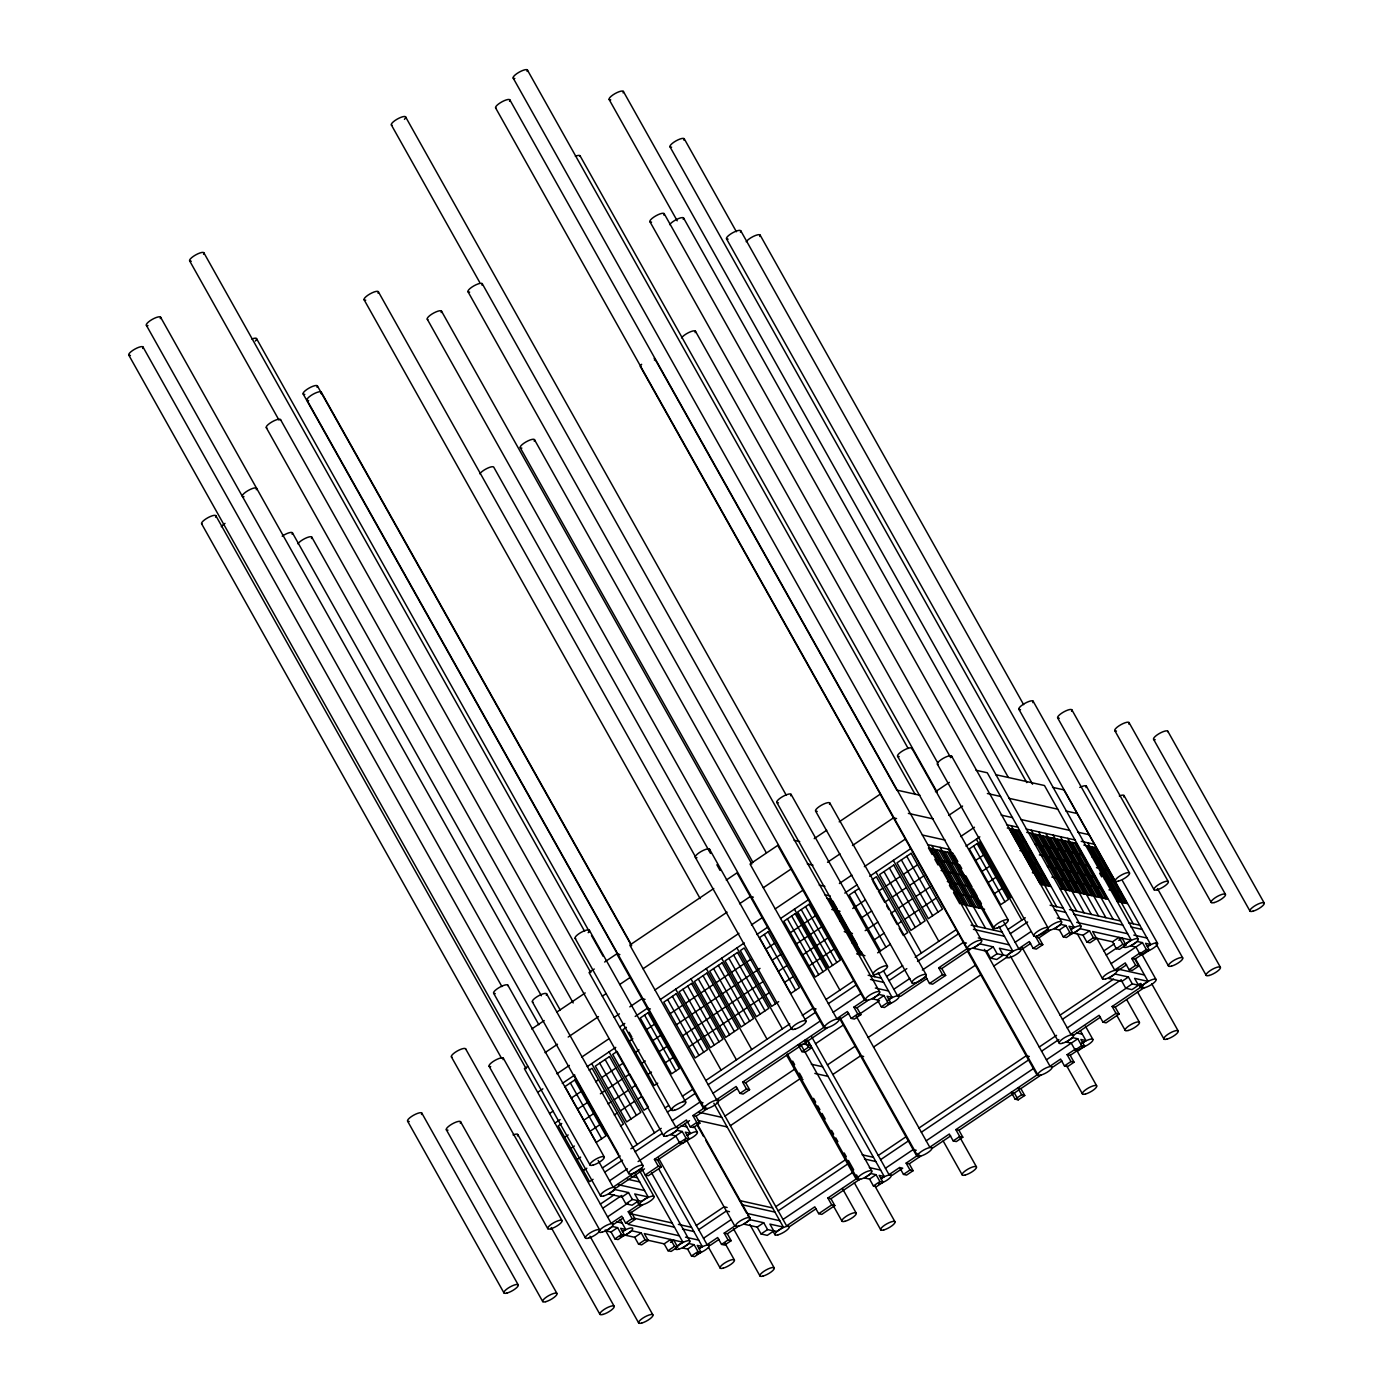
<?xml version="1.0" encoding="UTF-8"?>
<svg xmlns="http://www.w3.org/2000/svg" width="1393" height="1393" viewBox="0 0 1393 1393"><rect width="100%" height="100%" fill="white"/><g stroke="black" fill="none" stroke-linecap="round" stroke-linejoin="round"><path stroke-width="1.5" d="M594.254 969.023L589.065 972.523L675.814 1127.111L678.913 1127.808L689.518 1120.668M604.649 962.023L616.768 953.857L619.868 954.553M713.773 888.508L629.81 945.081L716.559 1099.669L719.659 1100.366L737.437 1088.386M726.275 880.08L737.001 872.854L823.751 1027.442L826.85 1028.138L745.743 1082.796L742.643 1082.1L746.491 1088.96L749.591 1089.657L745.743 1082.796M531.743 1028.974L544.21 1020.581M556.695 1012.171L585.217 992.948M814.226 838.638L826.711 830.245M839.195 821.835L880.184 794.202L966.934 948.807L970.033 949.486L941.807 968.518L938.708 967.822L942.556 974.7L945.655 975.396L941.807 968.518M602.333 996.187L605.798 993.853M619.659 984.52L630.054 977.52M643.078 968.727L727.059 912.154M739.561 903.744L750.27 896.517L753.369 897.196M763.312 887.724L791.015 869.058M545.011 1052.638L557.496 1044.228M568.187 1037.036L598.485 1016.611M827.512 862.302L839.979 853.909M852.464 845.499L893.47 817.865L896.57 818.562M527.86 1066.341L524.395 1068.675L611.144 1223.263L614.261 1223.959L623.089 1218.022M935.452 791.729L949.295 782.396M614.226 1017.36L619.415 1013.86M629.81 1006.86L641.929 998.694L645.029 999.39M654.971 989.918L738.934 933.345M751.436 924.917L762.163 917.691M775.204 908.898L802.908 890.231M619.606 1026.954L624.795 1023.455M635.191 1016.455L647.31 1008.288L650.409 1008.985M660.352 999.512L744.315 942.939M756.817 934.511L767.543 927.285M780.585 918.492L808.288 899.826M556.904 1073.811L569.371 1065.419M581.856 1057.008L608.602 1038.986M839.387 883.493L851.872 875.083M864.356 866.672L905.346 839.039M626.397 1027.338L622.915 1029.688L654.222 1085.513L657.722 1083.162M537.681 1092.338L542.87 1088.838M948.72 815.393L962.58 806.059M562.284 1083.406L574.769 1075.013M587.237 1066.603L615.758 1047.379M844.785 893.07L857.252 884.677M869.737 876.267L910.726 848.633M629.34 1041.163L632.84 1038.812M646.683 1029.479L654.484 1024.221M670.225 1013.616L682.709 1005.206M685.53 1003.308L698.015 994.881M700.853 992.983L713.338 984.572M716.159 982.674L728.643 974.247M731.464 972.349L743.966 963.939M746.787 962.023L750.653 959.429M765.958 949.121L774.578 943.305M790.319 932.701L801.619 925.091M804.161 923.367L815.462 915.758M589.187 1070.242L592.112 1068.274L623.437 1124.081L620.512 1126.049M859.011 888.455L849.225 895.055L880.533 950.862M872.001 879.697L876.389 876.737L907.714 932.561L903.326 935.504L899.181 928.121M635.556 1052.255L639.056 1049.887M652.917 1040.554L660.717 1035.295M676.441 1024.708L688.926 1016.298M691.746 1014.383L704.249 1005.972M707.069 1004.074L719.554 995.664M722.375 993.749L734.86 985.339M737.698 983.441L750.183 975.03M753.004 973.115L760.038 968.379M772.175 960.195L780.811 954.397M796.535 943.792L807.836 936.183M810.395 934.459L821.678 926.85M571.374 1098.05L581.16 1091.45M595.629 1081.717L598.537 1079.749M601.759 1077.573L615.932 1068.031M619.136 1065.871L623.507 1062.911M852.725 908.48L865.436 899.913M882.831 888.212L878.443 891.154L884.659 902.246L889.047 899.286M886.035 886.052L900.209 876.493M903.413 874.334L917.587 864.792M549.556 1113.512L553.021 1111.179M960.613 836.566L974.456 827.233M641.79 1063.329L645.272 1060.978M659.133 1051.645L666.934 1046.387M682.657 1035.783L695.159 1027.372M697.98 1025.474L710.465 1017.064M713.286 1015.149L725.77 1006.739M728.609 1004.841L741.093 996.43M743.914 994.515L756.399 986.105M759.22 984.207L763.085 981.612M778.408 971.287L787.028 965.471M802.751 954.884L814.052 947.257M816.611 945.551L827.912 937.924M554.936 1123.106L560.143 1119.606M965.993 846.16L979.836 836.827M577.59 1109.141L587.393 1102.542M600.383 1093.784L604.771 1090.823M607.975 1088.664L622.149 1079.122M625.353 1076.963L629.74 1074.003L641.146 1094.323M861.867 917.604L871.67 911.005M892.251 897.127L906.425 887.585M909.629 885.426L923.803 875.866M561.727 1123.489L558.245 1125.84L589.57 1181.664L593.052 1179.314M648.006 1074.421L651.506 1072.07M665.349 1062.737L673.15 1057.479M688.891 1046.874L701.375 1038.464M704.196 1036.566L716.681 1028.156M719.519 1026.241L732.004 1017.83M734.825 1015.932L747.31 1007.505M750.13 1005.607L762.615 997.196M765.454 995.298L769.302 992.687M784.625 982.378L793.244 976.563M808.985 965.958L820.268 958.349M822.828 956.625L834.128 949.016M583.824 1120.216L593.61 1113.616M608.062 1103.883L610.987 1101.915M614.191 1099.756L628.365 1090.197M631.569 1088.037L635.957 1085.095M865.175 930.646L877.886 922.096M895.264 910.378L890.893 913.338L897.109 924.412L901.48 921.47M898.468 908.219L912.641 898.677M915.845 896.5L930.019 886.958M564.67 1137.315L568.17 1134.964M975.744 860.352L983.562 855.093M778.704 1001.637L771.67 1006.373L740.345 950.566L744.21 947.971L775.535 1003.778M590.04 1131.308L599.826 1124.708M614.296 1114.975L617.203 1113.007M620.425 1110.848L634.599 1101.288M637.802 1099.129L642.173 1096.187L648.407 1107.261L644.019 1110.221L612.694 1054.414L617.082 1051.454L628.696 1072.157M874.316 939.77L884.102 933.171M904.701 919.31L918.875 909.751M922.079 907.592L936.253 898.05M570.904 1148.407L574.386 1146.039M981.978 871.426L989.779 866.167M877.625 952.829L890.336 944.262M577.12 1159.481L580.62 1157.13M988.194 882.518L995.995 877.259M665.053 1107.923L668.518 1105.589M682.361 1096.256L692.756 1089.256M705.798 1080.48L789.761 1023.907M802.264 1015.48L812.99 1008.253L816.089 1008.95M826.014 999.477L853.735 980.811M667.404 1112.119L672.593 1108.619M682.988 1101.619L695.107 1093.453M708.149 1084.677L792.112 1028.104M804.614 1019.676L815.34 1012.45M828.365 1003.656L856.086 984.99M583.336 1170.573L586.836 1168.222M994.41 893.61L1002.229 888.351M602.368 1167.996L620.198 1155.981M630.89 1148.772L661.205 1128.347M672.227 1120.721L699.93 1102.055L703.03 1102.751M712.972 1093.279L820.164 1021.052M833.206 1012.258L860.909 993.592M886.644 976.458L902.699 965.645M915.166 957.235L956.173 929.619M604.719 1172.175L622.549 1160.177M635.034 1151.767L661.762 1133.745M889.013 980.637L906.826 968.64M917.517 961.431L958.523 933.798M675.814 1127.111L686.418 1119.989L690.266 1126.85L693.366 1127.546L699.878 1123.158L696.03 1116.281L692.93 1115.584L696.779 1122.462L699.878 1123.158M692.93 1115.584L703.517 1108.445L706.617 1109.141L704.823 1105.938M716.559 1099.669L736.113 1086.488L739.979 1093.366L743.078 1094.045L749.591 1089.657M742.643 1082.1L823.751 1027.442M857.008 1007.818L867.595 1000.679L864.496 1000L777.747 845.394L750.043 864.06L836.793 1018.666L847.379 1011.527L851.245 1018.387L854.344 1019.084L860.857 1014.696L857.008 1007.818L853.909 1007.139L857.757 1014L860.857 1014.696M853.909 1007.139L864.496 1000M696.03 1116.281L706.617 1109.141M848.72 1013.408L839.892 1019.345L836.793 1018.666M682.239 1131.482L677.207 1130.35L670.695 1134.738L675.727 1135.87L682.239 1131.482L686.105 1138.342L689.204 1139.039L685.339 1132.161L690.388 1133.293L684.868 1123.455M883.963 995.56L878.931 994.445L872.401 998.833L877.451 999.965L883.963 995.56L887.811 1002.438L890.928 1003.134L887.062 996.256L892.095 997.388L878.165 972.54M609.559 1180.776L627.372 1168.779M638.081 1161.57L675.518 1136.34M893.836 989.239L909.873 978.443M922.358 970.033L963.347 942.399L966.446 943.096M690.266 1126.85L696.779 1122.462M739.979 1093.366L746.491 1088.96M801.149 1045.447L798.05 1044.767L801.915 1051.628L808.428 1047.24L811.527 1047.936L807.679 1041.059L804.579 1040.362L808.428 1047.24M851.245 1018.387L857.757 1014M815.549 1043.723L843.253 1025.056M858.088 1015.062L879.523 1000.627M811.527 1047.936L805.015 1052.324L801.915 1051.628M690.388 1133.293L687.132 1135.487A8.184 2.211 -29.3 0 1 697.44 1132.387A8.184 2.211 -29.3 0 1 687.811 1139.77M888.838 999.582L892.095 997.388M598.154 1160.456L613.146 1187.184L641.389 1168.152L682.901 1242.19L676.371 1246.578M654.431 1159.359L657.531 1160.056L661.379 1166.934L658.28 1166.237L654.431 1159.359L680.898 1141.529M883.475 970.799L897.423 995.647L925.666 976.615L929.514 983.493L932.614 984.172L945.655 975.396M938.708 967.822L966.934 948.807M675.727 1135.87L679.575 1142.73L686.105 1138.342M877.451 999.965L881.299 1006.826L887.811 1002.438M644.489 1168.849L616.246 1187.863L613.146 1187.184M657.531 1160.056L685.756 1141.024M926.989 978.495L900.522 996.326L897.423 995.647M689.204 1139.039L682.674 1143.427L679.575 1142.73M890.928 1003.134L884.398 1007.522L881.299 1006.826M724.987 1116.089L794.515 1069.249M600.383 1204.092L614.243 1194.741M1007.975 929.462L1025.283 917.795M658.28 1166.237L645.238 1175.013L648.337 1175.709L661.379 1166.934M929.514 983.493L942.556 974.7M602.734 1208.271L621.783 1195.438M1010.325 933.658L1027.634 921.992M628.522 1192.565L615.097 1189.57L608.567 1193.975L622.009 1196.97L628.522 1192.565L632.387 1199.443L638.586 1200.818L634.72 1193.958L648.163 1196.953L635.278 1174.003M993.226 946.857L979.801 943.862L973.272 948.25L986.697 951.245L993.226 946.857L997.075 953.717L1003.273 955.11L999.425 948.233L1012.85 951.227L998.92 926.397M730.385 1125.683L799.895 1078.844L802.995 1079.54M827.442 1064.896L855.145 1046.23M868.187 1037.454L975.379 965.227M622.009 1196.97L625.857 1203.831L632.387 1199.443M986.697 951.245L990.562 958.123L997.075 953.717M607.557 1216.873L628.347 1202.873M1015.149 942.26L1030.733 931.76M638.586 1200.818L632.056 1205.224L625.857 1203.831M1003.273 955.11L996.761 959.498L990.562 958.123M648.163 1196.953L641.633 1201.341L637.802 1200.487M1012.85 951.227L1006.338 955.615L1002.507 954.762M611.144 1223.263L621.748 1216.141L625.596 1223.002L628.696 1223.698L635.225 1219.31L631.36 1212.432L628.26 1211.736L632.126 1218.614L635.225 1219.31M628.26 1211.736L638.865 1204.597L641.964 1205.293L631.36 1212.432M1003.744 921.94L1018.736 948.65L1029.323 941.529L1033.188 948.389L1036.288 949.086L1042.8 944.698L1038.952 937.82L1035.852 937.123L1039.7 944.001L1042.8 944.698M1035.852 937.123L1046.439 929.984L1049.538 930.681L1038.952 937.82M832.822 1074.491L860.526 1055.824L863.625 1056.521M873.568 1047.048L980.759 974.821M993.801 966.045L1007.644 956.695M1030.663 943.409L1021.835 949.347L1018.736 948.65M617.587 1227.633L612.537 1226.502L606.025 1230.89L611.057 1232.021L617.587 1227.633L621.435 1234.494L624.534 1235.191L620.686 1228.313L625.718 1229.444L620.198 1219.606M1065.906 925.561L1060.874 924.43L1054.344 928.835L1059.394 929.949L1065.906 925.561L1069.772 932.439L1072.871 933.118L1069.006 926.258L1074.055 927.372L987.289 772.784L976.005 770.259M625.596 1223.002L632.126 1218.614M1033.188 948.389L1039.7 944.001M625.718 1229.444L622.462 1231.638A8.184 2.211 -29.3 0 1 631.778 1227.895A8.184 2.211 -29.3 0 1 629.74 1232.248A8.184 2.211 -29.3 0 1 620.059 1236.758M1074.055 927.372L1070.782 929.566A8.184 2.211 -29.3 0 1 1081.09 926.798A8.184 2.211 -29.3 0 1 1069.789 934.407M611.057 1232.021L614.922 1238.899L621.435 1234.494M1059.394 929.949L1063.242 936.827L1069.772 932.439M624.534 1235.191L618.022 1239.578L614.922 1238.899M1072.871 933.118L1066.341 937.524L1063.242 936.827M641.215 1232.892L631.917 1230.82L625.405 1235.225L634.703 1237.297L641.215 1232.892L645.081 1239.77L648.18 1240.466L644.315 1233.589L682.901 1242.19M1089.552 930.837L1080.254 928.765L1073.724 933.153L1083.023 935.225L1089.552 930.837L1093.401 937.698L1096.5 938.394L1092.652 931.517L1131.22 940.118L1044.471 785.53L995.612 774.647M634.703 1237.297L638.551 1244.158L645.081 1239.77M1083.023 935.225L1086.888 942.103L1093.401 937.698M648.18 1240.466L641.651 1244.854L638.551 1244.158M1096.5 938.394L1089.988 942.782L1086.888 942.103M647.937 1240.24L664.165 1243.862L670.677 1239.474L674.525 1246.335L677.625 1247.031L673.777 1240.153L670.521 1242.347M1096.274 938.168L1112.485 941.79L1118.997 937.402L1122.862 944.262L1125.962 944.959L1122.096 938.098L1118.84 940.292M696.308 1225.474L724.029 1206.808L727.129 1207.487M1103.9 950.862L1114.296 943.862M698.677 1229.671L726.38 1210.987L729.479 1211.684M1106.251 955.041L1116.646 948.041M664.165 1243.862L668.013 1250.722L674.525 1246.335M1112.485 941.79L1116.333 948.668L1122.862 944.262M1124.708 944.524L1131.22 940.118M677.625 1247.031L671.113 1251.419L668.013 1250.722M1125.962 944.959L1119.432 949.347L1116.333 948.668M694.132 1244.698L689.1 1243.566L682.587 1247.971L687.62 1249.086L694.132 1244.698L697.997 1251.576L701.097 1252.255L697.231 1245.394L702.281 1246.509L658.75 1168.953M703.5 1238.273L731.203 1219.589M1111.074 963.643L1142.469 942.626L1146.317 949.504L1149.417 950.2L1145.568 943.322L1150.601 944.437L1063.852 789.848L1052.551 787.341M702.281 1246.509L699.007 1248.703A8.184 2.211 -29.3 0 1 708.341 1244.959A8.184 2.211 -29.3 0 1 706.303 1249.312A8.184 2.211 -29.3 0 1 696.622 1253.822M1150.601 944.437L1147.344 946.648A8.184 2.211 -29.3 0 1 1157.635 943.879A8.184 2.211 -29.3 0 1 1146.352 951.489M658.28 1157.687L707.087 1244.663L717.674 1237.524L721.539 1244.402L724.639 1245.081L731.151 1240.693L727.303 1233.815L724.203 1233.136L728.051 1239.996L731.151 1240.693M724.203 1233.136L734.79 1225.997L737.89 1226.676L727.303 1233.815M1096.5 937.681L1114.661 970.05L1125.265 962.911L1129.114 969.772L1132.213 970.468L1138.743 966.08L1134.877 959.202L1131.778 958.523L1135.643 965.384L1138.743 966.08M1131.778 958.523L1140.606 952.568M687.62 1249.086L691.468 1255.964L697.997 1251.576M1142.469 942.626L1137.419 941.511L1130.907 945.899L1135.939 947.031L1139.805 953.892L1146.317 949.504M719.014 1239.404L710.186 1245.359L707.087 1244.663M1126.589 964.792L1117.761 970.729L1114.661 970.05M1134.877 959.202L1145.481 952.063M701.097 1252.255L694.567 1256.643L691.468 1255.964M1149.417 950.2L1142.904 954.588L1139.805 953.892M763.712 1222.723L750.287 1219.728L743.775 1224.116L757.2 1227.111L763.712 1222.723L767.578 1229.584L773.777 1230.977L769.929 1224.099L783.354 1227.094L713.843 1103.221M775.814 1206.651L845.342 1159.812M1060.09 1015.131L1113.564 979.087M721.539 1244.402L728.051 1239.996M1129.114 969.772L1135.643 965.384M778.165 1210.848L847.693 1164.008M1062.441 1019.31L1121.278 979.679M1128.417 976.998L1114.992 974.003L1108.462 978.391L1121.905 981.386L1128.417 976.998L1132.283 983.858L1138.481 985.251L1134.616 978.374L1148.058 981.369L1135.173 958.419M757.2 1227.111L761.066 1233.972L767.578 1229.584M1121.905 981.386L1125.753 988.264L1132.283 983.858M782.988 1219.45L852.516 1172.61M1067.264 1027.912L1126.101 988.281M878.269 1155.476L905.972 1136.792M919.014 1128.017L1026.188 1055.79L1029.305 1056.486M1039.23 1047.014L1056.556 1035.347M773.777 1230.977L767.264 1235.365L761.066 1233.972M1138.481 985.251L1131.952 989.639L1125.753 988.264M880.62 1159.655L908.323 1140.989M921.365 1132.213L1028.556 1059.986M1041.581 1051.21L1058.906 1039.526M783.354 1227.094L776.841 1231.482L772.993 1230.628M1148.058 981.369L1141.529 985.756L1137.698 984.903M717.064 1101.967L786.592 1225.84L814.818 1206.826L818.684 1213.686L821.783 1214.383L834.825 1205.589L830.959 1198.729L827.86 1198.032L831.725 1204.91L834.825 1205.589M827.86 1198.032L856.103 1179L859.202 1179.697L856.521 1174.908M1022.044 947.327L1070.869 1034.32L1099.112 1015.288L1102.96 1022.149L1106.059 1022.845L1119.101 1014.069L1115.236 1007.191L1112.136 1006.495L1116.002 1013.373L1119.101 1014.069M1112.136 1006.495L1140.379 987.48L1143.479 988.159L1140.797 983.371M816.159 1208.706L789.692 1226.536L786.592 1225.84M830.959 1198.729L859.202 1179.697M1100.435 1017.169L1073.968 1034.999L1070.869 1034.32M1115.236 1007.191L1143.479 988.159M876.075 1174.699L871.043 1173.568L864.531 1177.956L869.563 1179.087L876.075 1174.699L879.941 1181.56L883.04 1182.257L879.175 1175.379L884.224 1176.51L807.679 1040.118M885.443 1168.257L913.146 1149.591L916.246 1150.287M926.188 1140.815L1033.38 1068.588M1046.422 1059.794L1077.799 1038.778L1081.647 1045.655L1084.764 1046.352L1080.898 1039.474L1085.931 1040.588L1080.411 1030.768M818.684 1213.686L831.725 1204.91M1102.96 1022.149L1116.002 1013.373M884.224 1176.51L880.968 1178.704A8.184 2.211 -29.3 0 1 891.276 1175.605A8.184 2.211 -29.3 0 1 881.647 1182.988M1085.931 1040.588L1081.055 1043.897A8.184 2.211 -29.3 0 1 1090.841 1039.126A8.184 2.211 -29.3 0 1 1091.346 1042.26A8.184 2.211 -29.3 0 1 1081.682 1047.64M889.03 1174.665L899.617 1167.526L902.716 1168.205L892.129 1175.344L889.03 1174.665L811.475 1036.444M906.146 1163.12L909.246 1163.817L913.094 1170.695L909.995 1169.998L906.146 1163.12L916.733 1155.981L919.833 1156.678L918.039 1153.474M856.295 1016.263L929.775 1147.205L949.33 1134.024L953.195 1140.902L956.295 1141.581L962.807 1137.193L958.959 1130.332L955.859 1129.636L959.707 1136.514L962.807 1137.193M955.859 1129.636L1036.967 1074.978L1040.066 1075.675L1020.877 1088.595L1017.778 1087.898L1021.644 1094.776L1024.743 1095.473L1020.877 1088.595M984.451 949.382L1050.009 1066.202L1060.595 1059.063L1064.444 1065.924L1067.56 1066.62L1074.073 1062.232L1070.224 1055.354L1067.108 1054.675L1070.973 1061.536L1074.073 1062.232M1067.108 1054.675L1075.936 1048.72M869.563 1179.087L873.411 1185.948L879.941 1181.56M1077.799 1038.778L1072.767 1037.663L1066.237 1042.051L1071.287 1043.183L1075.135 1050.043L1081.647 1045.655M909.246 1163.817L919.833 1156.678M950.653 1135.922L932.875 1147.902L929.775 1147.205M958.959 1130.332L1019.258 1089.692M1061.936 1060.944L1053.108 1066.899L1050.009 1066.202M1070.224 1055.354L1080.811 1048.215M883.04 1182.257L876.51 1186.644L873.411 1185.948M1084.764 1046.352L1078.234 1050.74L1075.135 1050.043M899.617 1167.526L903.482 1174.386L909.995 1169.998M953.195 1140.902L959.707 1136.514M1024.743 1095.473L1018.213 1099.861L1014.365 1092.983L1011.266 1092.304L1015.114 1099.164L1021.644 1094.776M1064.444 1065.924L1070.973 1061.536M913.094 1170.695L906.582 1175.083L903.482 1174.386M987.393 793.505L1000.574 796.448M1008.898 798.293L1057.757 809.194M1065.837 810.987L1077.12 813.512M897.179 790.179L919.902 795.246M1001.167 815.097L1012.45 817.621M1020.773 819.484L1069.632 830.367M1077.712 832.178L1089.013 834.686M1006.547 824.691L1017.83 827.216M1026.171 829.061L1075.013 839.962M1081.212 841.337L1094.393 844.28M1007.296 828.017L1012.659 829.218L1043.984 885.025L1040.275 884.189L1008.95 828.382M1026.728 832.352L1032.666 833.676L1063.991 889.483L1059.881 888.56M1083.841 845.081L1089.222 846.282L1120.529 902.089L1116.82 901.271M908.375 813.39L933.188 818.91M1015.393 839.84L1019.101 840.676M1020.32 840.954L1025.683 842.138M1034.999 844.228L1039.108 845.133M1040.449 845.429L1046.387 846.752M1047.728 847.066L1053.665 848.389M1055.006 848.685L1060.944 850.009M1062.302 850.305L1068.239 851.628M1069.58 851.924L1075.518 853.247M1076.859 853.561L1082.796 854.884M1091.938 856.921L1095.647 857.74M1096.866 858.018L1102.246 859.22M1019.955 850.566L1025.318 851.767M1026.537 852.028L1031.9 853.23M1039.387 854.902L1045.325 856.225M1046.665 856.521L1052.603 857.844M1053.944 858.14L1059.899 859.464M1061.24 859.777L1067.177 861.1M1068.518 861.396L1074.456 862.72M1075.796 863.016L1081.734 864.339M1083.075 864.635L1089.013 865.958M1096.5 867.63L1101.88 868.832M1103.082 869.093L1108.462 870.294M922.34 835.016L945.063 840.083M1027.825 862.023L1031.534 862.842M1032.753 863.12L1038.133 864.322M1047.449 866.394L1051.541 867.317M1052.899 867.613L1058.837 868.936M1060.177 869.232L1066.115 870.555M1067.456 870.851L1073.394 872.175M1074.734 872.488L1080.672 873.811M1082.013 874.107L1087.968 875.431M1089.309 875.727L1095.246 877.05M1104.388 879.087L1108.097 879.923M1109.316 880.184L1114.679 881.386M927.721 844.611L950.444 849.678M953.247 853.456L951.158 852.986L982.483 908.811L984.572 909.263M1032.387 872.732L1037.768 873.933M1038.969 874.212L1044.35 875.396M1051.837 877.068L1057.775 878.391M1059.115 878.687L1065.053 880.028M1066.394 880.324L1072.331 881.647M1073.672 881.943L1079.61 883.266M1080.968 883.562L1086.906 884.886M1088.246 885.182L1094.184 886.523M1095.525 886.819L1101.463 888.142M1108.95 889.814L1114.313 890.998M1115.532 891.276L1120.912 892.478M939.544 860.439L934.895 859.394L937.994 864.931M941.076 860.77L947.815 862.284M949.33 862.615L956.068 864.113M957.6 864.461L959.69 864.931L961.762 868.623M941.111 870.486L945.76 871.513M947.292 871.861L954.031 873.359M955.563 873.707L962.302 875.204M963.817 875.553L965.906 876.005L972.122 887.097L970.05 886.627M794.062 840.275L799.704 841.529M947.327 881.56L951.994 882.605M953.509 882.953L960.247 884.451M961.779 884.781L968.518 886.296M1050.096 905.258L1063.277 908.184M1069.476 909.577L1120.46 920.93M1128.539 922.741L1139.84 925.248M1054.344 909.855L1065.628 912.38M1073.951 914.243L1122.81 925.126M1130.89 926.937L1142.19 929.444M958.21 893.697L953.543 892.652L959.777 903.744M959.725 894.027L966.481 895.542M967.996 895.873L974.734 897.371M976.267 897.719L978.339 898.189M1057.287 918.039L1070.451 920.982M1076.667 922.358L1127.633 933.728M1133.832 935.103L1147.014 938.046M807.331 863.921L812.972 865.192M819.223 885.112L824.865 886.366M971.095 925.126L1002.089 932.039M824.604 894.706L830.245 895.96M973.446 929.323L1004.44 936.235M827.007 898.381L830.716 899.216L862.041 955.023L856.66 953.822M978.269 937.924L1009.263 944.837M1117.604 968.988L1144.454 974.978M831.778 909.472L837.158 910.674M840.031 911.318L838.36 910.952L857.026 944.21M839.666 920.93L843.374 921.766M844.228 931.656L849.591 932.857M850.81 933.118L852.464 933.502M852.098 943.113L855.824 943.932M864.914 955.668L863.26 955.302L861.187 951.593M868.152 975.257L881.334 978.199M870.503 979.453L883.684 982.378M875.344 988.037L888.508 990.98M1076.702 1032.944L1082.344 1034.198M803.221 1043.897L810.743 1045.568M1015.114 1099.164L1018.213 1099.861M811.335 1064.235L822.636 1066.759M814.835 1073.411L828.017 1076.354M699.025 1112.276L721.766 1117.343M862.163 1154.797L873.446 1157.322M698.206 1120.477L727.146 1126.937M864.513 1158.993L875.797 1161.518M681.142 1125.631L686.801 1126.902M869.336 1167.595L880.637 1170.103M631.186 1176.371L637.385 1177.764M739.526 1200.54L772.593 1207.905M627.338 1179.192L639.735 1181.96M741.877 1204.719L774.943 1212.102M617.708 1184.572L644.576 1190.545M779.767 1220.703L746.7 1213.32L705.711 1140.275M629.653 1213.529L672.122 1223.002M678.339 1224.377L691.503 1227.32M634.128 1218.196L674.473 1227.198M682.57 1228.992L693.853 1231.516M616.49 1221.783L622.131 1223.054M628.33 1224.43L679.314 1235.8M685.513 1237.176L698.694 1240.118M1167.804 731.221L1264.2 902.995M1153.596 739.352L1249.991 911.109M1129.044 722.584L1225.44 894.341M1114.853 730.698L1211.231 902.472M1123.994 795.49L1220.39 967.247M1071.861 709.838L1168.257 881.595M1157.461 888.56L1206.181 975.379M1057.67 717.952L1154.066 889.727M1086.314 786.122L1182.709 957.896M1033.118 701.184L1129.514 872.958M760.09 235.034L1023.646 704.666M1122.479 880.776L1157.548 943.27M1155.79 943.374L1168.501 966.028M1018.91 709.316L1115.305 881.09M1094.149 847.379L1125.457 903.186M1092.095 846.927L1123.42 902.734M1087.811 842.817L1133.24 923.785M1087.55 845.917L1118.875 901.724M740.728 230.716L1138.168 938.952M1099.617 873.167L1101.689 876.876M684.207 138.725L736.392 231.726M1141.111 952.899L1156.016 979.471M1074.525 843.009L1105.85 898.816M1072.262 842.504L1103.587 898.311M1151.68 983.719L1178.165 1030.907M1067.735 838.342L1113.181 919.31M1067.247 841.372L1098.572 897.196M1064.983 840.867L1096.308 896.692M726.519 238.847L1032.579 784.224M1060.456 836.723L1105.885 917.691M1059.969 839.753L1091.276 895.56M670.016 146.857L1026.798 782.622M1139.683 983.789L1141.825 987.585M1057.705 839.248L1089.013 895.055M1138.586 984.276L1140.379 987.48M1053.178 835.086L1098.607 916.072M1052.69 838.133L1083.998 893.94M1137.489 991.851L1163.956 1039.039M1050.409 837.628L1081.734 893.435M1045.882 833.467L1091.328 914.435M1045.394 836.514L1076.719 892.321M1043.131 836.009L1074.456 891.816M623.35 91.398L1008.323 777.416M1038.603 831.847L1084.05 912.815M1038.116 834.877L1069.441 890.702M1035.852 834.372L1067.177 890.197M1031.325 830.228L1076.754 911.196M1126.693 999.617L1139.404 1022.27M1030.837 833.258L1062.162 889.065M683.545 217.97L1080.985 926.206M609.141 99.53L677.207 220.808M1077.068 933.362L1102.594 978.844M1017.586 830.315L1048.912 886.122M1015.532 829.845L1046.857 885.669M1011.248 825.753L1056.695 906.721M1116.733 1015.305L1125.213 1030.402M1011.005 828.835L1042.33 884.659M664.165 213.651L1061.605 921.887M951.628 756.103L1048.024 927.86M649.974 221.766L950.705 757.688M695.438 331.186L937.733 762.946M1085.443 1026.171L1092.878 1039.422M937.419 764.217L1033.815 935.992M979.679 841.894L1011.005 897.719M976.371 839.161L1021.818 920.129M973.637 845.969L1004.945 901.793M580.045 155.772L937.367 792.53M911.806 748.18L1008.184 919.937M527.407 70.016L908.132 748.459M1076.545 1049.956L1096.674 1085.826M954.17 855.093L957.844 861.64M973.167 888.943L977.311 896.343M979.383 900.035L981.456 903.726M1010.378 956.051L1059.307 1043.235M897.597 756.295L993.993 928.069M948.389 849.225L993.818 930.193M513.216 78.13L915.201 794.48M947.553 852.185L978.879 907.992M1066.585 1065.628L1082.465 1093.94M944.976 851.611L976.301 907.435M940.118 847.379L985.565 928.347M939.282 850.339L970.608 906.164M936.723 849.765L968.031 905.589M931.847 845.534L977.294 926.519M931.029 848.511L962.337 904.318L964.426 904.788L933.101 848.964L928.452 847.937L932.126 854.484M509.838 99.843L981.647 940.588M654.693 358.628L896.988 790.388M949.399 885.269L951.471 888.96M495.647 107.975L967.438 948.72M640.484 366.759L880.655 794.741M967.804 950.026L1037.942 1074.996M967.456 951.106L1036.967 1074.978M906.773 856.277L938.081 912.084M901.358 859.916L932.683 915.723M893.348 860.352L938.795 941.32M889.396 867.978L920.703 923.803M883.98 871.635L915.305 927.442M875.971 872.053L921.417 953.038M829.793 802.96L926.188 974.734M872.923 881.334L877.52 889.518M886.732 905.938L888.804 909.629M815.601 811.092L911.997 982.866M854.623 891.398L885.948 947.223M791.05 794.323L887.445 966.098M405.589 116.873L786.314 795.316M832.857 901.114L837.454 909.316M776.841 802.455L874.752 976.719M829.061 898.851L860.369 954.658M482.222 283.65L879.662 991.886M959.498 1136.618L976.441 1166.829M391.398 125.004L479.662 282.291M468.031 291.781L865.471 1000.017M943.183 1140.971L962.25 1174.943M805.537 906.651L836.862 962.459M801.219 909.559L832.544 965.366M534.459 439.648L766.133 852.464M794.428 909.159L839.875 990.144M791.677 915.985L823.002 971.792M787.376 918.892L818.701 974.7M520.268 447.762L752.986 862.493M840.136 1017.761L917.708 1155.998M839.178 1017.778L916.733 1155.981M441.477 311.092L751.785 864.06M427.285 319.223L824.726 1027.459M764.287 934.442L795.612 990.249M709.559 849.225L805.955 1020.999M710.5 853.404L493.714 467.09A8.184 2.211 -29.3 0 0 487.184 468.361A8.184 2.211 -29.3 0 0 479.819 473.777M716.873 864.774L720.077 870.451M378.321 291.694L695.246 856.416M800.522 1044.036L871.774 1171.008M695.351 857.357L791.746 1029.131M874.821 1185.861L894.95 1221.731M736.914 947.919L782.361 1028.887M733.658 955.076L764.983 1010.883M792.669 1061.118L794.637 1064.652M799.408 1073.132L802.107 1077.938M813.564 1098.363L815.671 1102.142M817.795 1105.903L819.902 1109.664M822.027 1113.425L825.196 1119.084M831.534 1130.385L833.641 1134.146M835.765 1137.907L837.872 1141.685M844.21 1152.986L846.317 1156.747M848.441 1160.508L853.683 1169.859M364.13 299.808L700.191 898.659M787.393 1054.066L857.583 1179.14M786.592 1055.128L856.103 1179M728.905 958.28L760.212 1014.087M854.275 1182.674L880.759 1229.862M721.609 958.227L767.038 1039.213M718.353 965.384L749.678 1021.208M842.434 1188.542L856.19 1213.094M713.582 968.605L744.907 1024.412M706.286 968.553L751.732 1049.521M833.519 1206.112L841.999 1221.208M703.047 975.709L734.355 1031.516M698.276 978.913L729.601 1034.738M690.98 978.879L736.427 1059.847M687.724 986.018L719.049 1041.842M682.953 989.239L714.278 1045.046M675.675 989.187L721.104 1070.155M672.419 996.343L703.726 1052.15M667.647 999.547L698.973 1055.372M321.243 392.112L631.551 945.063M317.378 385.878L631.551 945.743M307.052 400.226L704.492 1108.462M303.186 394.01L617.36 953.874M772.854 1230.959L774.978 1234.755M616.768 953.857L703.517 1108.445M644.559 1015.097L675.884 1070.921M589.326 930.228L685.722 1102.002M256.504 338.551L589.378 931.725M591.503 935.504L603.204 956.364M696.779 1123.124L749.956 1217.882M697.249 1125.213L703.587 1136.514M747.606 1214.922L750.287 1219.728M749.834 1224.464L774.195 1267.874M203.866 252.795L584.59 931.238M694.132 1126.432L697.318 1132.109M629.148 1032.265L631.917 1037.176M575.135 938.36L671.513 1110.134M687.045 1140.902L734.79 1225.997M280.498 419.554L590.806 972.506M733.519 1228.818L760.003 1276.005M189.674 260.909L279 420.111M724.848 1242.974L734.372 1259.951M266.307 427.686L663.747 1135.922M609.072 1051.889L654.518 1132.857M311.771 537.106L573.185 1002.943M605.119 1059.516L636.427 1115.323M708.532 1247.327L720.181 1268.083M599.704 1063.172L631.029 1118.979M591.694 1063.59L637.141 1144.576M292.391 532.77L560.195 1009.977M651.576 1172.836L689.831 1241.006M546.596 993.784L642.991 1165.558M160.578 317.169L541.389 995.769M639.143 1169.963L654.031 1196.5M574.316 1075.309L618.701 1154.397M532.387 1001.915L628.783 1173.672M146.369 325.3L538.882 1024.726M637.698 1200.836L639.822 1204.614M637.071 1201.41L638.865 1204.597M570.346 1082.936L601.672 1138.743M507.836 985.147L604.231 1156.904M143.009 347.014L501.915 986.575M493.644 993.261L590.023 1165.036M128.8 355.128L600.609 1195.873M215.845 515.706L526.136 1068.657M605.224 1229.932L652.882 1314.87M503.291 1058.158L599.686 1229.932M201.637 523.838L501.323 1057.862M589.953 1236.166L638.691 1322.984M489.1 1066.289L585.495 1238.064M517.743 1134.459L614.139 1306.216M465.61 1048.807L562.006 1220.564M551.21 1227.529L599.93 1314.348M451.419 1056.921L547.797 1228.696M460.561 1121.713L556.956 1293.47M446.369 1129.827L542.748 1301.602M421.8 1113.059L518.196 1284.834M407.609 1121.191L504.005 1292.965M495.246 993.627A8.184 2.211 -29.3 0 1 498.52 987.95A8.184 2.211 -29.3 0 1 507.94 985.739M308.654 400.592A8.184 2.211 -29.3 0 1 312.833 394.358A8.184 2.211 -29.3 0 1 320.947 393.557M266.881 428.017A8.184 2.211 -29.3 0 1 272.088 421.818A8.184 2.211 -29.3 0 1 280.602 420.164M532.979 1002.246A8.184 2.211 -29.3 0 1 539.126 995.525A8.184 2.211 -29.3 0 1 546.3 995.229M686.122 1140.327A8.184 2.211 -29.3 0 1 684.729 1140.606M191.276 261.275A8.184 2.211 -29.3 0 1 195.455 255.041A8.184 2.211 -29.3 0 1 203.57 254.24M575.709 938.69A8.184 2.211 -29.3 0 1 582.796 931.499A8.184 2.211 -29.3 0 1 588.177 932.701M1020.512 709.681A8.184 2.211 -29.3 0 1 1024.708 703.448A8.184 2.211 -29.3 0 1 1032.822 702.629M669.65 224.639A8.184 2.211 -29.3 0 1 678.861 218.44A8.184 2.211 -29.3 0 1 683.249 219.415M651.576 222.131A8.184 2.211 -29.3 0 1 655.755 215.898A8.184 2.211 -29.3 0 1 663.869 215.097M938.011 764.548A8.184 2.211 -29.3 0 1 943.218 758.349A8.184 2.211 -29.3 0 1 951.715 756.695M514.818 78.496A8.184 2.211 -29.3 0 1 518.997 72.262A8.184 2.211 -29.3 0 1 527.111 71.461M1059.272 718.318A8.184 2.211 -29.3 0 1 1063.468 712.084A8.184 2.211 -29.3 0 1 1071.565 711.283M778.443 802.803A8.184 2.211 -29.3 0 1 782.64 796.587A8.184 2.211 -29.3 0 1 790.754 795.769M427.86 319.554A8.184 2.211 -29.3 0 1 434.007 312.85A8.184 2.211 -29.3 0 1 441.181 312.537M469.633 292.13A8.184 2.211 -29.3 0 1 473.812 285.913A8.184 2.211 -29.3 0 1 481.926 285.095M817.203 811.457A8.184 2.211 -29.3 0 1 821.4 805.224A8.184 2.211 -29.3 0 1 829.497 804.405M391.973 125.335A8.184 2.211 -29.3 0 1 399.06 118.144A8.184 2.211 -29.3 0 1 404.44 119.345M887.254 1000.731A8.184 2.211 -29.3 0 1 897.005 995.908A8.184 2.211 -29.3 0 1 897.51 999.042A8.184 2.211 -29.3 0 1 887.846 1004.423M696.97 857.722A8.184 2.211 -29.3 0 1 701.149 851.489A8.184 2.211 -29.3 0 1 709.263 850.67M654.101 358.314A8.184 2.211 -29.3 0 1 654.397 360.091M641.076 367.09A8.184 2.211 -29.3 0 1 641.651 364.304M681.525 337.872A8.184 2.211 -29.3 0 1 690.754 331.656A8.184 2.211 -29.3 0 1 695.142 332.631M575.361 156.242A8.184 2.211 -29.3 0 1 580.15 156.382M243.984 496.744A8.184 2.211 -29.3 0 1 248.18 490.51A8.184 2.211 -29.3 0 1 256.295 489.709M282.187 536.148A8.184 2.211 -29.3 0 1 290.127 532.526A8.184 2.211 -29.3 0 1 292.095 534.216M297.876 543.775A8.184 2.211 -29.3 0 1 307.087 537.559A8.184 2.211 -29.3 0 1 311.475 538.551M251.82 339.021A8.184 2.211 -29.3 0 1 255.354 341.024M513.059 1134.929A8.184 2.211 -29.3 0 1 517.447 1135.904M409.211 1121.557A8.184 2.211 -29.3 0 1 413.408 1115.323A8.184 2.211 -29.3 0 1 421.504 1114.504M221.313 526.711A8.184 2.211 -29.3 0 1 225.022 523.402M202.229 524.168A8.184 2.211 -29.3 0 1 208.375 517.447A8.184 2.211 -29.3 0 1 215.549 517.151M490.702 1066.638A8.184 2.211 -29.3 0 1 494.898 1060.421A8.184 2.211 -29.3 0 1 502.995 1059.603M147.989 325.649A8.184 2.211 -29.3 0 1 152.168 319.432A8.184 2.211 -29.3 0 1 160.282 318.614M447.971 1130.193A8.184 2.211 -29.3 0 1 452.15 1123.959A8.184 2.211 -29.3 0 1 460.265 1123.158M521.87 448.128A8.184 2.211 -29.3 0 1 526.049 441.894A8.184 2.211 -29.3 0 1 534.163 441.093M879.958 1183.545A8.184 2.211 -29.3 0 1 878.565 1183.824M365.732 300.174A8.184 2.211 -29.3 0 1 369.929 293.94A8.184 2.211 -29.3 0 1 378.025 293.139M899.199 756.66A8.184 2.211 -29.3 0 1 902.472 750.984A8.184 2.211 -29.3 0 1 911.893 748.772M1119.31 795.96A8.184 2.211 -29.3 0 1 1123.698 796.935M451.994 1057.252A8.184 2.211 -29.3 0 1 457.2 1051.053A8.184 2.211 -29.3 0 1 465.715 1049.399M1155.197 739.7A8.184 2.211 -29.3 0 1 1158.471 734.024A8.184 2.211 -29.3 0 1 1167.891 731.83M1125.126 944.611A8.184 2.211 -29.3 0 1 1137.297 938.569A8.184 2.211 -29.3 0 1 1131.743 945.168A8.184 2.211 -29.3 0 1 1124.255 945.621M728.121 239.196A8.184 2.211 -29.3 0 1 732.318 232.979A8.184 2.211 -29.3 0 1 740.414 232.161M746.195 241.72A8.184 2.211 -29.3 0 1 755.424 235.504A8.184 2.211 -29.3 0 1 759.794 236.479M1079.784 787.393A8.184 2.211 -29.3 0 1 1086.018 787.567M610.743 99.878A8.184 2.211 -29.3 0 1 614.94 93.662A8.184 2.211 -29.3 0 1 623.054 92.843M1116.455 731.064A8.184 2.211 -29.3 0 1 1120.634 724.83A8.184 2.211 -29.3 0 1 1128.748 724.029M671.618 147.205A8.184 2.211 -29.3 0 1 675.814 140.989A8.184 2.211 -29.3 0 1 683.911 140.171M130.42 355.494A8.184 2.211 -29.3 0 1 134.599 349.26A8.184 2.211 -29.3 0 1 142.713 348.459M304.788 394.376A8.184 2.211 -29.3 0 1 308.967 388.142A8.184 2.211 -29.3 0 1 317.082 387.324M496.221 108.306A8.184 2.211 -29.3 0 1 502.368 101.585A8.184 2.211 -29.3 0 1 509.542 101.289M648.058 1012.746L640.258 1018.004L671.565 1073.829L679.384 1068.57L648.058 1012.746M676.267 993.731L663.782 1002.159L695.107 1057.966L707.592 1049.556L676.267 993.731M691.59 983.423L679.105 991.833L710.413 1047.64L722.915 1039.23L691.59 983.423M706.895 973.098L694.41 981.525L725.736 1037.332L738.22 1028.922L706.895 973.098M722.218 962.789L709.734 971.2L741.041 1027.007L753.526 1018.596L722.218 962.789M737.524 952.464L725.039 960.891L756.364 1016.698L768.849 1008.288L737.524 952.464M768.152 931.83L759.516 937.646L790.841 993.453L799.478 987.654L768.152 931.83M795.177 913.634L783.876 921.243L815.201 977.05L826.502 969.441L795.177 913.634M809.037 904.301L797.736 911.91L829.061 967.717L840.345 960.108L809.037 904.301M574.734 1079.993L564.949 1086.592L596.256 1142.399L606.059 1135.8L574.734 1079.993M609.49 1056.573L595.316 1066.115L626.641 1121.922L640.815 1112.38L609.49 1056.573M893.766 865.036L879.592 874.578L910.918 930.385L925.091 920.843L893.766 865.036M911.144 853.317L896.97 862.876L928.295 918.683L942.469 909.124L911.144 853.317M977.12 843.618L969.319 848.877L1000.644 904.701L1008.445 899.443L977.12 843.618M1019.258 830.681L1013.878 829.479L1045.203 885.286L1050.566 886.488L1019.258 830.681M1039.962 835.295L1034.006 833.972L1065.332 889.779L1071.269 891.102L1039.962 835.295M1047.24 836.914L1041.302 835.591L1072.61 891.398L1078.548 892.721L1047.24 836.914M1054.518 838.534L1048.581 837.21L1079.906 893.035L1085.843 894.358L1054.518 838.534M1061.797 840.171L1055.859 838.847L1087.184 894.654L1093.122 895.978L1061.797 840.171M1069.075 841.79L1063.138 840.467L1094.463 896.274L1100.4 897.597L1069.075 841.79M1076.371 843.409L1070.433 842.086L1101.741 897.893L1107.679 899.216L1076.371 843.409M1095.803 847.745L1090.44 846.544L1121.748 902.368L1127.129 903.552L1095.803 847.745M941.372 850.81L934.633 849.312L965.958 905.119L972.697 906.617L941.372 850.81M949.643 852.655L942.904 851.158L974.212 906.965L980.968 908.462L949.643 852.655M593.035 1165.123A8.184 2.211 -29.3 0 0 604.318 1157.513A8.184 2.211 -29.3 0 0 594.027 1160.282A8.184 2.211 -29.3 0 0 593.035 1165.123M707.505 1108.549A8.184 2.211 -29.3 0 0 718.788 1100.94A8.184 2.211 -29.3 0 0 708.497 1103.709A8.184 2.211 -29.3 0 0 707.505 1108.549M666.759 1136.009A8.184 2.211 -29.3 0 0 678.043 1128.4A8.184 2.211 -29.3 0 0 667.752 1131.168A8.184 2.211 -29.3 0 0 666.759 1136.009M631.795 1173.759A8.184 2.211 -29.3 0 0 643.078 1166.15A8.184 2.211 -29.3 0 0 632.788 1168.919A8.184 2.211 -29.3 0 0 631.795 1173.759M674.525 1110.221A8.184 2.211 -29.3 0 0 685.809 1102.612A8.184 2.211 -29.3 0 0 675.518 1105.38A8.184 2.211 -29.3 0 0 674.525 1110.221M1118.318 881.177A8.184 2.211 -29.3 0 0 1129.601 873.568A8.184 2.211 -29.3 0 0 1119.31 876.336A8.184 2.211 -29.3 0 0 1118.318 881.177M1050.409 930.089A8.184 2.211 -29.3 0 0 1061.71 922.479A8.184 2.211 -29.3 0 0 1051.402 925.248A8.184 2.211 -29.3 0 0 1050.409 930.089M1036.827 936.079A8.184 2.211 -29.3 0 0 1048.111 928.469A8.184 2.211 -29.3 0 0 1037.82 931.238A8.184 2.211 -29.3 0 0 1036.827 936.079M1009.664 957.548A8.184 2.211 -29.3 0 0 1020.965 949.939A8.184 2.211 -29.3 0 0 1010.656 952.708A8.184 2.211 -29.3 0 0 1009.664 957.548M1157.061 889.814A8.184 2.211 -29.3 0 0 1168.361 882.204A8.184 2.211 -29.3 0 0 1158.053 884.973A8.184 2.211 -29.3 0 0 1157.061 889.814M876.249 974.316A8.184 2.211 -29.3 0 0 887.533 966.707A8.184 2.211 -29.3 0 0 877.242 969.458A8.184 2.211 -29.3 0 0 876.249 974.316M827.721 1027.546A8.184 2.211 -29.3 0 0 839.021 1019.937A8.184 2.211 -29.3 0 0 828.713 1022.706A8.184 2.211 -29.3 0 0 827.721 1027.546M868.466 1000.104A8.184 2.211 -29.3 0 0 879.767 992.495A8.184 2.211 -29.3 0 0 869.458 995.264A8.184 2.211 -29.3 0 0 868.466 1000.104M914.992 982.953A8.184 2.211 -29.3 0 0 926.293 975.344A8.184 2.211 -29.3 0 0 915.985 978.112A8.184 2.211 -29.3 0 0 914.992 982.953M794.759 1029.218A8.184 2.211 -29.3 0 0 806.042 1021.609A8.184 2.211 -29.3 0 0 795.751 1024.377A8.184 2.211 -29.3 0 0 794.759 1029.218M1166.968 1039.126A8.184 2.211 -29.3 0 0 1178.252 1031.516A8.184 2.211 -29.3 0 0 1167.961 1034.285A8.184 2.211 -29.3 0 0 1166.968 1039.126M1040.937 1075.083A8.184 2.211 -29.3 0 0 1052.237 1067.473A8.184 2.211 -29.3 0 0 1041.929 1070.242A8.184 2.211 -29.3 0 0 1040.937 1075.083M1128.208 1030.489A8.184 2.211 -29.3 0 0 1139.509 1022.88A8.184 2.211 -29.3 0 0 1129.201 1025.648A8.184 2.211 -29.3 0 0 1128.208 1030.489M1062.302 1043.322A8.184 2.211 -29.3 0 0 1073.603 1035.713A8.184 2.211 -29.3 0 0 1063.294 1038.464A8.184 2.211 -29.3 0 0 1062.302 1043.322M1085.478 1094.027A8.184 2.211 -29.3 0 0 1096.761 1086.418A8.184 2.211 -29.3 0 0 1086.47 1089.187A8.184 2.211 -29.3 0 0 1085.478 1094.027M642.835 1204.701A8.184 2.211 -29.3 0 0 654.118 1197.092A8.184 2.211 -29.3 0 0 643.827 1199.861A8.184 2.211 -29.3 0 0 642.835 1204.701M641.685 1323.071A8.184 2.211 -29.3 0 0 652.986 1315.462A8.184 2.211 -29.3 0 0 642.678 1318.231A8.184 2.211 -29.3 0 0 641.685 1323.071M678.635 1249.225A8.184 2.211 -29.3 0 0 689.935 1241.616A8.184 2.211 -29.3 0 0 679.645 1244.384A8.184 2.211 -29.3 0 0 678.635 1249.225M723.176 1268.17A8.184 2.211 -29.3 0 0 734.477 1260.561A8.184 2.211 -29.3 0 0 724.168 1263.329A8.184 2.211 -29.3 0 0 723.176 1268.17M738.76 1226.101A8.184 2.211 -29.3 0 0 750.061 1218.492A8.184 2.211 -29.3 0 0 739.753 1221.261A8.184 2.211 -29.3 0 0 738.76 1226.101M602.943 1314.435A8.184 2.211 -29.3 0 0 614.226 1306.826A8.184 2.211 -29.3 0 0 603.935 1309.594A8.184 2.211 -29.3 0 0 602.943 1314.435M507 1293.052A8.184 2.211 -29.3 0 0 518.3 1285.443A8.184 2.211 -29.3 0 0 507.992 1288.212A8.184 2.211 -29.3 0 0 507 1293.052M602.089 1232.161A8.184 2.211 -29.3 0 0 613.373 1224.551A8.184 2.211 -29.3 0 0 603.082 1227.32A8.184 2.211 -29.3 0 0 602.089 1232.161M588.49 1238.151A8.184 2.211 -29.3 0 0 599.791 1230.541A8.184 2.211 -29.3 0 0 589.483 1233.31A8.184 2.211 -29.3 0 0 588.49 1238.151M545.76 1301.689A8.184 2.211 -29.3 0 0 557.043 1294.08A8.184 2.211 -29.3 0 0 546.752 1296.848A8.184 2.211 -29.3 0 0 545.76 1301.689M883.754 1229.949A8.184 2.211 -29.3 0 0 895.055 1222.34A8.184 2.211 -29.3 0 0 884.747 1225.109A8.184 2.211 -29.3 0 0 883.754 1229.949M920.703 1156.086A8.184 2.211 -29.3 0 0 932.004 1148.476A8.184 2.211 -29.3 0 0 921.713 1151.245A8.184 2.211 -29.3 0 0 920.703 1156.086M845.011 1221.295A8.184 2.211 -29.3 0 0 856.295 1213.686A8.184 2.211 -29.3 0 0 846.004 1216.455A8.184 2.211 -29.3 0 0 845.011 1221.295M860.595 1179.227A8.184 2.211 -29.3 0 0 871.879 1171.617A8.184 2.211 -29.3 0 0 861.588 1174.386A8.184 2.211 -29.3 0 0 860.595 1179.227M965.245 1175.03A8.184 2.211 -29.3 0 0 976.545 1167.421A8.184 2.211 -29.3 0 0 966.237 1170.19A8.184 2.211 -29.3 0 0 965.245 1175.03M997.005 928.156A8.184 2.211 -29.3 0 0 1008.288 920.547A8.184 2.211 -29.3 0 0 997.997 923.315A8.184 2.211 -29.3 0 0 997.005 928.156M1209.194 975.466A8.184 2.211 -29.3 0 0 1220.477 967.856A8.184 2.211 -29.3 0 0 1210.186 970.625A8.184 2.211 -29.3 0 0 1209.194 975.466M762.998 1276.092A8.184 2.211 -29.3 0 0 774.299 1268.483A8.184 2.211 -29.3 0 0 763.991 1271.252A8.184 2.211 -29.3 0 0 762.998 1276.092M550.81 1228.783A8.184 2.211 -29.3 0 0 562.093 1221.173A8.184 2.211 -29.3 0 0 551.802 1223.942A8.184 2.211 -29.3 0 0 550.81 1228.783M1253.004 911.196A8.184 2.211 -29.3 0 0 1264.287 903.587A8.184 2.211 -29.3 0 0 1253.996 906.355A8.184 2.211 -29.3 0 0 1253.004 911.196M1171.513 966.115A8.184 2.211 -29.3 0 0 1182.796 958.506A8.184 2.211 -29.3 0 0 1172.506 961.274A8.184 2.211 -29.3 0 0 1171.513 966.115M1105.607 978.931A8.184 2.211 -29.3 0 0 1116.89 971.321A8.184 2.211 -29.3 0 0 1106.599 974.09A8.184 2.211 -29.3 0 0 1105.607 978.931M1214.243 902.56A8.184 2.211 -29.3 0 0 1225.527 894.95A8.184 2.211 -29.3 0 0 1215.236 897.719A8.184 2.211 -29.3 0 0 1214.243 902.56M1144.82 987.672A8.184 2.211 -29.3 0 0 1156.12 980.063A8.184 2.211 -29.3 0 0 1145.812 982.831A8.184 2.211 -29.3 0 0 1144.82 987.672M603.622 1195.96A8.184 2.211 -29.3 0 0 614.905 1188.351A8.184 2.211 -29.3 0 0 604.614 1191.119A8.184 2.211 -29.3 0 0 603.622 1195.96M777.99 1234.842A8.184 2.211 -29.3 0 0 789.274 1227.233A8.184 2.211 -29.3 0 0 778.983 1230.002A8.184 2.211 -29.3 0 0 777.99 1234.842M970.451 948.807A8.184 2.211 -29.3 0 0 981.734 941.198A8.184 2.211 -29.3 0 0 971.443 943.966A8.184 2.211 -29.3 0 0 970.451 948.807"/></g></svg>
